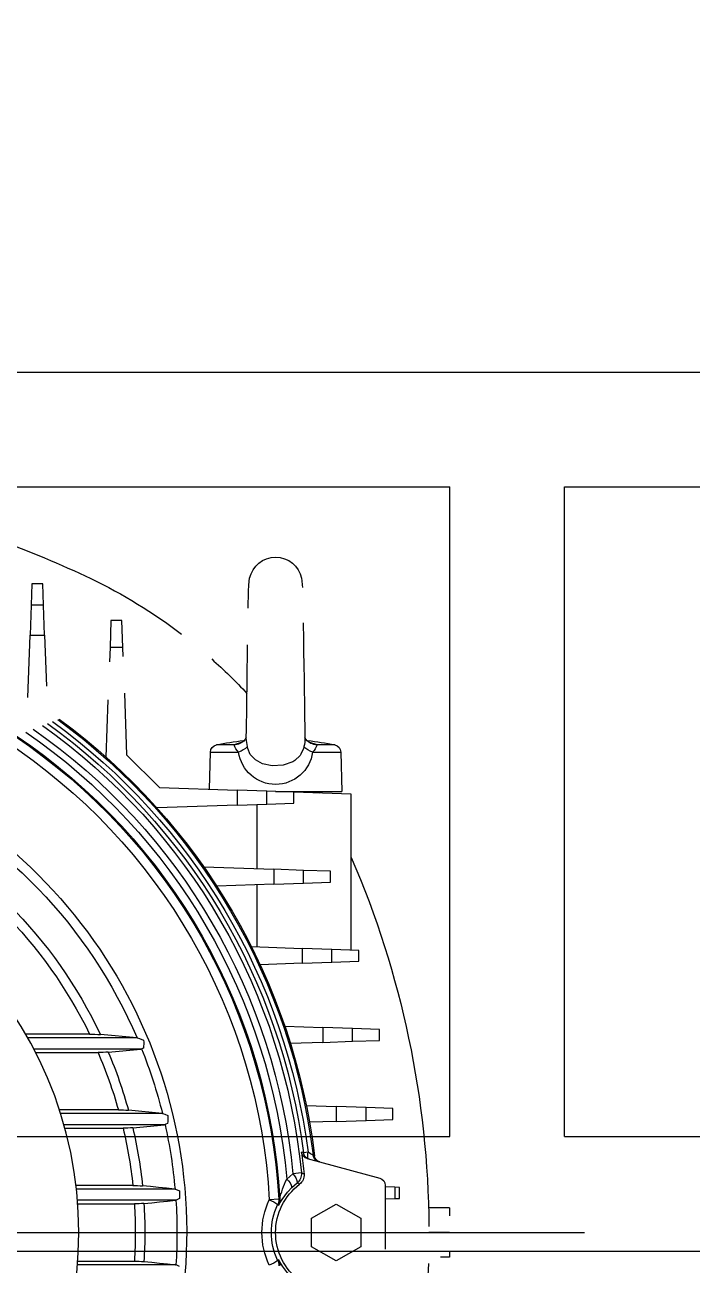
# Model space of a CAD drawing. Header units: millimetres. Extents: x 6561.5 to 6624.8, y 613.4 to 641.4.
# Drawn here: x 6612.4198 to 6612.5594, y 625.2381 to 625.4977 of the extents above; entities that cross this region are included whole.
import ezdxf

# ---------------------------------------------------------------- set-up
doc = ezdxf.new("R2010")
doc.units = ezdxf.units.MM
doc.layers.add('01-HATCH', color=8, linetype='Continuous')

# ---------------------------------------------------------------- blocks, each defined once
blk = doc.blocks.new('A$Cbc02c842')
at = {"ltscale": 5}
for p, q in [((0.1245328362913369, 0.2896529618190584), (0.1246886903084032, 0.2941160369477416)), ((0.1246886903084032, 0.2941160369477416), (0.1269822011493034, 0.2941160369477416)), ((0.1269822011493034, 0.2941160369477416), (0.1271380551663697, 0.2896529618190584)), ((0.1243138237789481, 0.2833812640503197), (0.1245328362913369, 0.2896529618190584)), ((0.1245328362913369, 0.2896529618190584), (0.1271380551663697, 0.2896529618190584)), ((0.1271380551663697, 0.2896529618190584), (0.1273570676787585, 0.2833812640503197)), ((0.1079459731547558, 0.2807990327809762), (0.1081428569752916, 0.286437047749871)), ((0.1081428569752916, 0.286437047749871), (0.1104363678152822, 0.286437047749871)), ((0.1104363678152822, 0.286437047749871), (0.1106332516367274, 0.2807990327809762)), ((0.1243138237789481, 0.2833812640503197), (0.1239400045144521, 0.2726764809085012)), ((0.1273570676787585, 0.2833812640503197), (0.1243138237789481, 0.2833812640503197)), ((0.1278131285182553, 0.2703213903361643), (0.1273570676787585, 0.2833812640503197)), ((0.1078790509529881, 0.2788826316664768), (0.1079459731547558, 0.2807990327809762)), ((0.1079459731547558, 0.2807990327809762), (0.1106332516367274, 0.2807990327809762)), ((0.1106332516367274, 0.2807990327809762), (0.1107387622580518, 0.2777776039098967)), ((0.1076108454228688, 0.2712022301836328), (0.1071613951519339, 0.2583316583836108)), ((0.1114354452386124, 0.2578272136250348), (0.1110151925770424, 0.2698616752743987)), ((0.06361413272975369, 0.2603895646868182), (0.0673278887682045, 0.2603895646868182)), ((0.06989095744688711, 0.2620512124712491), (0.06987453418355472, 0.2618502155049214)), ((0.0846721693562813, 0.2603895646868182), (0.08838592539473211, 0.2603895646868182)), ((0.06236234899483861, 0.2588826644056894), (0.06214586239570963, 0.2506153747394251)), ((0.06825705326468778, 0.2588826644056894), (0.06236234899483861, 0.2588826644056894)), ((0.08963770912964719, 0.2588826644056894), (0.08374300485979802, 0.2588826644056894)), ((0.08984153860205879, 0.2510987309034931), (0.08963770912964719, 0.2588826644056894)), ((0.1071613951519339, 0.2583316583836108), (0.1002934566943168, 0.2514637199259937)), ((0.06016669572932187, 0.2500624625558316), (0.07218806732839766, 0.2504822581024087)), ((0.06016669572932187, 0.2174455961520039), (0.06016669572932187, 0.2500624625558316)), ((0.0760000290622429, 0.2506153747394251), (0.06214586239570963, 0.2506153747394251)), ((0.07218806732839766, 0.2504822581024087), (0.07782608229649668, 0.2506791419235128)), ((0.07218806732839766, 0.2481887472623043), (0.07218806732839766, 0.2504822581024087)), ((0.07782608229649668, 0.2506791419235128), (0.08406319806567808, 0.2508969468056534)), ((0.07782608229649668, 0.2479918634412002), (0.07782608229649668, 0.2506791419235128)), ((0.1002934566943168, 0.2514637199259937), (0.08406319806567808, 0.2508969468056534)), ((0.08406319806567808, 0.2508969468056534), (0.08406319806567808, 0.2477740585590595)), ((0.07782608229649668, 0.2479918634412002), (0.07218806732839766, 0.2481887472623043)), ((0.08406319806567808, 0.2477740585590595), (0.07782608229649668, 0.2479918634412002)), ((0.0799583623959279, 0.2479174025792759), (0.0799583623959279, 0.2344759256637303)), ((0.08406319806567808, 0.2477740585590595), (0.1007979014532339, 0.2471896698396563)), ((0.06450907813018603, 0.2339364247690696), (0.07014709309919454, 0.2341333085901738)), ((0.06450907813018603, 0.2316429139289653), (0.06450907813018603, 0.2339364247690696)), ((0.07014709309919454, 0.2341333085901738), (0.07638420886837594, 0.2343511134723144)), ((0.07014709309919454, 0.2314460301078611), (0.07014709309919454, 0.2341333085901738)), ((0.09103177563451936, 0.2348626177749225), (0.07638420886837594, 0.2343511134723144)), ((0.07638420886837594, 0.2343511134723144), (0.07638420886837594, 0.2312282252257205)), ((0.07014709309919454, 0.2314460301078611), (0.06450907813018603, 0.2316429139289653)), ((0.07638420886837594, 0.2312282252257205), (0.07014709309919454, 0.2314460301078611)), ((0.07638420886837594, 0.2312282252257205), (0.08830372474153592, 0.2308119865594449)), ((0.0799583623959279, 0.2311034130343046), (0.0799583623959279, 0.2181367363816094)), ((0.08107190238047224, 0.21817562205473), (0.07046669747910528, 0.2178052801389754)), ((0.05859156674091537, 0.2173905914357306), (0.06422958170992388, 0.2175874752569484)), ((0.05859156674091537, 0.2150970805956263), (0.05859156674091537, 0.2173905914357306)), ((0.06422958170992388, 0.2175874752569484), (0.07046669747910528, 0.2178052801389754)), ((0.06422958170992388, 0.2149001967745221), (0.06422958170992388, 0.2175874752569484)), ((0.07046669747910528, 0.2178052801389754), (0.07046669747910528, 0.2146823918923815)), ((0.06422958170992388, 0.2149001967745221), (0.05859156674091537, 0.2150970805956263)), ((0.07046669747910528, 0.2146823918923815), (0.06422958170992388, 0.2149001967745221)), ((0.07046669747910528, 0.2146823918923815), (0.07923934124687548, 0.2143760444216127)), ((0.05427287674251602, 0.2008447581025052), (0.05991089171152453, 0.2010416419236094)), ((0.05427287674251602, 0.1985512472622872), (0.05427287674251602, 0.2008447581025052)), ((0.05991089171152453, 0.2010416419236094), (0.06614800748070593, 0.2012594468056363)), ((0.05991089171152453, 0.1983543634411831), (0.05991089171152453, 0.2010416419236094)), ((0.07408579236130208, 0.2015366403616667), (0.06614800748070593, 0.2012594468056363)), ((0.06614800748070593, 0.2012594468056363), (0.06614800748070593, 0.1981365585591561)), ((0.05991089171152453, 0.1983543634411831), (0.05427287674251602, 0.1985512472622872)), ((0.06614800748070593, 0.1981365585591561), (0.05991089171152453, 0.1983543634411831)), ((0.06614800748070593, 0.1981365585591561), (0.07289911211432809, 0.1979008047903221)), ((0.1049883401394709, 0.199093597006879), (0.1050434679466434, 0.1990997338863849)), ((0.1050434679466434, 0.1990997338863849), (0.1126526426080545, 0.1997642579851231)), ((0.1050434679466434, 0.1990997338863849), (0.127849489632581, 0.1990997338863849)), ((0.1149104608132347, 0.1998470985917606), (0.1282751694263879, 0.1998470985917606)), ((0.1036496318658919, 0.196933259855939), (0.10402566878588, 0.1967648352224955)), ((0.1041901432556642, 0.1967337714784776), (0.10402566878588, 0.1967648352224955)), ((0.1041901432556642, 0.1967337714784776), (0.1265680320832416, 0.1967337714784776)), ((0.1110069976805335, 0.1960873690282483), (0.1041901432556642, 0.1967337714784776)), ((0.12619318005477, 0.1960053664701604), (0.1131471879264154, 0.1960053664701604)), ((0.05144683700041242, 0.1842989247691662), (0.05708485196942092, 0.1844958085902704)), ((0.05708485196942092, 0.1844958085902704), (0.06332196773860232, 0.1847136134722973)), ((0.05708485196942092, 0.181808530107844), (0.05708485196942092, 0.1844958085902704)), ((0.06957457357498242, 0.1849319592794814), (0.06332196773860232, 0.1847136134722973)), ((0.06332196773860232, 0.1847136134722973), (0.06332196773860232, 0.1815907252258171)), ((0.05144683700041242, 0.1820054139289482), (0.05144683700041242, 0.1842989247691662)), ((0.05708485196942092, 0.181808530107844), (0.05144683700041242, 0.1820054139289482)), ((0.06332196773860232, 0.1815907252258171), (0.05708485196942092, 0.181808530107844)), ((0.09967870312743798, 0.1832562480229285), (0.09975582225365542, 0.1832664005530091)), ((0.09975582225365542, 0.1832664005530091), (0.1067924356905223, 0.1839265120525511)), ((0.09975582225365542, 0.1832664005530091), (0.1209940786568495, 0.1832664005530091)), ((0.1088909282727855, 0.1840090994464276), (0.1212314334190978, 0.1840090994464276)), ((0.06332196773860232, 0.1815907252258171), (0.06890457292070096, 0.1813957763570784)), ((0.0992697572785346, 0.1809004381451018), (0.09912987538086782, 0.1809256253762328)), ((0.0992697572785346, 0.1809004381451018), (0.1202886002413379, 0.1809004381451018)), ((0.1058632592551021, 0.1802511839952672), (0.0992697572785346, 0.1809004381451018)), ((0.1200859057491925, 0.1801690983793947), (0.1078982762594478, 0.1801690983793947)), ((0.06920749827827422, 0.175145728827431), (0.07016707645766473, 0.1750226573539635)), ((0.06940356924883417, 0.1738009034787069), (0.05421523224072189, 0.1697312008430458)), ((0.07005314812181496, 0.1705431585660904), (0.0706131079325587, 0.1707910909053112)), ((0.0706131079325587, 0.1707910909053112), (0.07236453576774693, 0.1706228386663611)), ((0.07236453576774693, 0.1706228386663611), (0.0736665342321885, 0.1694814423865978)), ((0.05004905367627543, 0.1677530914358272), (0.05102619902777406, 0.1677872141033845)), ((0.05004905367627543, 0.1654595805956092), (0.05004905367627543, 0.1677530914358272)), ((0.05102619902777406, 0.1677872141033845), (0.05304169572923456, 0.1678575967991378)), ((0.05102619902777406, 0.1677872141033845), (0.05102619902777406, 0.1654254579280519)), ((0.05304169572923456, 0.1682018182847855), (0.05304169572923456, 0.1548173920226077)), ((0.0715064576036184, 0.1686996579942956), (0.07098312949642605, 0.1684292356974879)), ((0.07261141611820676, 0.1677374483603558), (0.0715064576036184, 0.1686996579942956)), ((0.09703679302151613, 0.1674189427880606), (0.09713141157249083, 0.1674330672196334)), ((0.09713141157249083, 0.1674330672196334), (0.1176662636055426, 0.1674330672196334)), ((0.1058644827992339, 0.1681742678032947), (0.1177512612332521, 0.1681742678032947)), ((0.05102619902777406, 0.1654254579280519), (0.05004905367627543, 0.1654595805956092)), ((0.05304169572923456, 0.1653550752322985), (0.05102619902777406, 0.1654254579280519)), ((0.06333336239572418, 0.1642753158694745), (0.05818752906202462, 0.1613043676092616)), ((0.06847919572851424, 0.1613043676092616), (0.06333336239572418, 0.1642753158694745)), ((0.07512669876200562, 0.1652409581823235), (0.07535090452824988, 0.165286214903233)), ((0.07535090452824988, 0.165286214903233), (0.077311489001886, 0.1651771108797107)), ((0.07557609750642769, 0.1641372743462739), (0.07535560003748287, 0.1640854481956353)), ((0.09697325173806348, 0.165067104811726), (0.09685803771048995, 0.1650862008709169)), ((0.09697325173806348, 0.165067104811726), (0.1174398815958284, 0.165067104811726)), ((0.1173832511951787, 0.1643297057057111), (0.1055426303512377, 0.1643297057057111)), ((0.03958336239543314, 0.1634792526824072), (0.04400443620511396, 0.1634792526824072)), ((0.03958336239543314, 0.1634792526824072), (0.03958336239543314, 0.1618422073908619)), ((0.05818752906202462, 0.1613043676092616), (0.05818752906202462, 0.1553624710888357)), ((0.06847919572851424, 0.1553624710888357), (0.06847919572851424, 0.1613043676092616)), ((0.03958336239543314, 0.1583334193490487), (0.04393752906185, 0.1583334193490487)), ((0.03958336239543314, 0.1542199798385013), (0.03958336239543314, 0.1531875860156902)), ((0.03958336239543314, 0.1531875860156902), (0.04151378091978586, 0.1531875860156902)), ((0.05818752906202462, 0.1553624710888357), (0.06333336239572418, 0.1523915228286228)), ((0.06333336239572418, 0.1523915228286228), (0.06847919572851424, 0.1553624710888357)), ((0.07535560003748287, 0.152581390502462), (0.07557609750642769, 0.1525295643519371)), ((0.09697325173806348, 0.1515997338863713), (0.09685803771048995, 0.1515806378272941)), ((0.09697325173806348, 0.1515997338863713), (0.1174398815958284, 0.1515997338863713)), ((0.1173832511951787, 0.1523371329923862), (0.1055426303512377, 0.1523371329923862))]:
    blk.add_line(p, q, dxfattribs=at)
at = {"ltscale": 0.5}
blk.add_line((0.3953048170499187, 0.1583334193490487), (0.01134648371703406, 0.1583334193490487), dxfattribs=at)
at = {"ltscale": 5, "flags": 128}
for points in [[(0.07057641802953185, 0.2952948079926614), (0.07047898938549224, 0.2947115278983006), (0.07041141003924167, 0.293871256037562), (0.07038841134658469, 0.2933694777007645)], [(0.0817328709792946, 0.2889858384307331), (0.08171143253025548, 0.2900626805737261), (0.08167831774812839, 0.2914811468605762), (0.08164367757149193, 0.2926283273438344), (0.08159548484331935, 0.2937486939802625), (0.08152600915786934, 0.2946687804194994), (0.08142364009495395, 0.2952948079926614)], [(0.07021410387847027, 0.2859282211581444), (0.07020728835527734, 0.2855182905749984), (0.0701675694556343, 0.2828775165895081), (0.07012755473374455, 0.2800232049702913), (0.07008748889734306, 0.2770424582004694), (0.07004995955526283, 0.2742066494932374), (0.07001716261424917, 0.2717450939947526), (0.06998581288394234, 0.2694477062544252), (0.06995369411311003, 0.2671886576392239), (0.06993503492071795, 0.2659335807608727), (0.06991209785451247, 0.264445491599929), (0.0698858590906184, 0.2628044565736332), (0.06987339998090647, 0.2620522284877893)], [(0.08213241902672053, 0.2618924648724601), (0.08212776569348534, 0.2621365335415362), (0.08210671825895588, 0.2633302868003398), (0.08208623166706275, 0.2645730145403036), (0.08204599456189499, 0.2672139487872869), (0.08200676814090002, 0.2699887310502049), (0.08196742761924725, 0.2729011285453566), (0.08192708710089391, 0.275946803406498), (0.08188596998411413, 0.2790313184197544), (0.08185406907637116, 0.2813446661379544)], [(0.0673278887682045, 0.2603895646868182), (0.06883336744544977, 0.2609039887005906), (0.06895945078781551, 0.2609304407175728)], [(0.07008984910339677, 0.260035686336721), (0.07018125206582226, 0.2596619588159115), (0.07068960451420025, 0.2584490267133219), (0.07087709359916516, 0.2581628719089508), (0.07197709500837846, 0.2571032618031381), (0.07238025647461654, 0.2568579562550326), (0.0744441545623431, 0.2561576436883684), (0.07669862293482765, 0.256048881021286), (0.07871885551253399, 0.2564598295078326), (0.08022061161796046, 0.257244124620513), (0.08128668463291433, 0.2584097893536068), (0.08181976233504429, 0.2596654150248128), (0.08191020902108903, 0.260035686336721)], [(0.08191020902108903, 0.260035686336721), (0.08210983456706344, 0.2612934279373462), (0.08212042257241592, 0.2618925553915119)], [(0.08301568786487223, 0.2609293531587014), (0.0832356046323639, 0.2608853829594295), (0.0846721693562813, 0.2603895646868182)], [(0.1049883401394709, 0.199093597006879), (0.1044965039766339, 0.1989711011668192), (0.1036097055941809, 0.1986168253430947)], [(0.09967870312743798, 0.1832562480229285), (0.09920194826486295, 0.1831139831080577), (0.09856324589623, 0.1828227713753563)], [(0.09858667658249942, 0.1811754136206787), (0.09897810360803305, 0.1809762755179349), (0.09912987538086782, 0.1809256253762328)], [(0.06791216861824978, 0.174428431337958), (0.06799843700014208, 0.1744511706866092), (0.06815052089427809, 0.1744912572060571)], [(0.06900694217824821, 0.1736946275754576), (0.06909883457342403, 0.1737451034752553), (0.06917490159526096, 0.1738422302681215), (0.06923274377209054, 0.1739829441693814), (0.06927053652020732, 0.174162806474726), (0.06928708769760306, 0.1743761435758984), (0.06928187521339169, 0.1746162259295829), (0.06925506348875388, 0.1748754803357429), (0.06920749827827422, 0.175145728827431)], [(0.07016707645766473, 0.1750226573539635), (0.07025357141560562, 0.1750454450482835), (0.07056459840464413, 0.1751273835710094)], [(0.07535560003748287, 0.1640854481956353), (0.07530399006213884, 0.16415307525034), (0.0750422556805006, 0.1646009784596458), (0.0746432961661867, 0.1652503324785926), (0.07352746452693282, 0.1667558532571434), (0.07261141611820676, 0.1677374483603558)], [(0.09703679302151613, 0.1674189427880606), (0.09657664172141267, 0.1672606813862672), (0.09611109916772875, 0.1670238338712693)], [(0.09713141157249083, 0.1674330672196334), (0.09880913727579355, 0.167598132864498), (0.1004873545091414, 0.1677629158920695), (0.1021660874359895, 0.1679274123176242), (0.1038453604762708, 0.1680916178639222)], [(0.0961142859625852, 0.1654239007239653), (0.09668827820974002, 0.1651377732829928), (0.09685803771048995, 0.1650862008709169)], [(0.1035437417424419, 0.1644121874314237), (0.1019010639749922, 0.1645755580365744), (0.1002584236059647, 0.1647391691065536), (0.09861581975769695, 0.1649030186824234), (0.09697325173806348, 0.165067104811726)], [(0.07261141611820676, 0.1489293903377416), (0.07329349635551807, 0.1496419917967273), (0.07455668334409893, 0.1512840762987366), (0.07510061515881716, 0.1521658831450736), (0.0753001556270192, 0.1525075816765025), (0.07535560003748287, 0.152581390502462)], [(0.0961142859625852, 0.151242937974132), (0.09668827820974002, 0.1515290654152182), (0.09685803771048995, 0.1515806378272941)], [(0.1035437417424419, 0.1522546512666736), (0.1019010639749922, 0.1520912806616366), (0.1002584236059647, 0.1519276695915437), (0.09861581975769695, 0.1517638200156739), (0.09697325173806348, 0.1515997338863713)]]:
    blk.add_lwpolyline(points, dxfattribs=at)
blk.add_circle((0.20029169572922, 0.1583334193490487), 0.08312499999995197)
at = {"ltscale": 5}
for centre, radius, start, end in [((0.20029169572922, 0.1167709193491078), 0.1979166666665524, 103.374298267322, 115.6428089723778), ((0.0760000290622429, 0.2941570414060948), 0.005541666666663624, 11.8485758086388, 168.3542519800067), ((0.161920358825455, 0.1967047562521316), 0.1092499999999368, 115.6428089723778, 127.3159025552898), ((0.161920358825455, 0.1967047562521316), 0.1092499999999368, 131.6126405000047, 137.0235097650257), ((0.20029169572922, 0.1583334193490487), 0.1333958333332564, 126.3174097071418, 173.1287988406451), ((0.20029169572922, 0.1583334193490487), 0.1331253762842723, 126.244108656051, 173.02864606546), ((0.20029169572922, 0.1583334193490487), 0.1321579379807925, 125.978956075013, 172.6913837807715), ((0.20029169572922, 0.1583334193490487), 0.1311904996773084, 125.7090904461031, 172.6913837807715), ((0.20029169572922, 0.1583334193490487), 0.130275591395865, 125.4494184367388, 174.5126764494542), ((0.20029169572922, 0.1583334193490487), 0.1285161004811677, 124.9373965435034, 174.5126764494542), ((0.20029169572922, 0.1583334193490487), 0.1271149477506038, 124.5172551912072, 174.9686774333094), ((0.20029169572922, 0.1583334193490487), 0.1253554568359063, 123.9732808172995, 176.8411954780238), ((0.20029169572922, 0.1583334193490487), 0.1056855187303239, 200.5776930267063, 110.3864641445304), ((0.06394513975851623, 0.2588412175709323), 0.001583333333332581, 102.0670999493467, 178.500000002343), ((0.0760000290622429, 0.2024522244490186), 0.05924648362378006, 96.49911057347869, 102.0670999493467), ((0.0670873496594595, 0.2640166983138101), 0.003635100742898883, 273.7941047983842, 294.8601009109342), ((0.07069840659573856, 0.2614279332902356), 0.003526839913968904, 197.122700034042, 226.1938063160318), ((0.06687692521086319, 0.263109637806167), 0.004446578187036953, 288.0821205362669, 316.2663264605101), ((0.06780207144333872, 0.2627866995609907), 0.002213957348582552, 291.0787884858196, 339.3428548133834), ((0.07547283194548982, 0.2615944790382514), 0.00560413588026724, 177.3844833923176, 196.1498464676239), ((0.20029169572922, 0.1583334193490487), 0.1251340987575033, 123.9035058231205, 176.8148481956988), ((0.20029169572922, 0.1583334193490487), 0.1231704808802888, 123.2708807201249, 176.8148481956988), ((0.08512313291362261, 0.263109637806167), 0.0044465781870355, 223.73367353949, 251.9178794637331), ((0.08406525728628367, 0.2626659699027982), 0.002047945354847822, 198.8015139429918, 253.3751321154765), ((0.0760000290622429, 0.2024522244490186), 0.05924648362378006, 77.93290005065332, 83.49014131105976), ((0.08491314275238437, 0.264019139784466), 0.003637565610044017, 246.5316814026813, 266.2016143289336), ((0.0812643299325373, 0.2614509460289014), 0.003569299635707518, 313.9828432176474, 342.7006504562966), ((0.08805491836596957, 0.2588412175709323), 0.001583333333332581, 1.499999997656962, 77.93290005065332), ((0.0760000290622429, 0.25994334549722), 0.007815287491513131, 187.800184074502, 352.199815925498), ((0.20029169572922, 0.1583334193490487), 0.1056855187303239, 116.2545905399482, 194.8290134535299), ((0.20029169572922, 0.1583334193490487), 0.1036538550625727, 115.2259933371454, 156.8441468937064), ((0.161920358825455, 0.1967047562521316), 0.1092499999999369, 150.4316794163506, 150.6269992996945), ((0.20029169572922, 0.1583334193490487), 0.09693873334183217, 115.3021630980374, 154.6978369023786), ((0.20029169572922, 0.1583334193490487), 0.09493861616837866, 115.9297388368414, 154.0702611739696), ((0.2418541957288198, 0.1583334193490487), 0.1979166666665523, 156.6354249851403, 179.6427483439086), ((0.110435432481836, 0.1979364433771593), 0.006859552986490127, 174.3076144946713, 188.4094502191148), ((0.1148349481320565, 0.1710953909749264), 0.02875180677887038, 89.84952031295067, 94.35302265978974), ((0.20029169572922, 0.1583334193490487), 0.1036538550625727, 158.2370798205334, 166.087320610177), ((0.20029169572922, 0.1583334193490487), 0.09693873334183226, 157.07897448833, 164.6916824243815), ((0.20029169572922, 0.1583334193490487), 0.09493861616837866, 156.6215171351077, 164.309247563919), ((0.1130116979049944, 0.220438688787624), 0.02443369798069549, 265.2937897055032, 270.3177188384462), ((0.1053759823955716, 0.1820958247295152), 0.006851410806495076, 173.9093534675264, 187.7203944209964), ((0.108810952975773, 0.1593392529578637), 0.02466997612114737, 89.81425783018322, 94.69323328304353), ((0.20029169572922, 0.1583334193490487), 0.1036538550625725, 167.4108644239964, 174.9714263937744), ((0.20029169572922, 0.1583334193490487), 0.09693873334183233, 166.932479795004, 174.2226172130219), ((0.1077945718172941, 0.2028646194632415), 0.02269575801513691, 265.1184690594724, 270.2618043508073), ((0.20029169572922, 0.1583334193490487), 0.09493861616837866, 166.7030539501021, 174.0503274886771), ((0.06633985241046503, 0.1746197735920418), 0.001583916068942773, 284.9930712173982, 353.0615356824241), ((0.06657943423783763, 0.1746827209703383), 0.001582710224466027, 285.0059516933339, 353.0517920131065), ((-0.04307947733082074, 0.3553094252898177), 0.212290655503936, 301.5976826129249, 301.9332129205757), ((0.0685971510968102, 0.1752233583566181), 0.001582702287747247, 285.0059061699316, 352.7147607813968), ((0.06899373224791816, 0.1753309692419975), 0.001584003663981504, 284.9950077850675, 352.6155756184838), ((0.20029169572922, 0.1583334193490487), 0.1308096212613749, 172.6237352075327, 174.6442293090588), ((0.05462502906198097, 0.1682018182847855), 0.001583333333332467, 104.9999999938445, 180), ((0.07241686005659176, 0.1703215045228603), 0.002374081848894529, 174.6428281790238, 232.8495896141697), ((0.0729782180408165, 0.1705648286679775), 0.002375908336765519, 174.5353334589979, 231.7238949352785), ((0.07429073217849691, 0.1686103974270168), 0.002785705001223905, 133.745587813376, 178.1637936026799), ((0.07542163426137449, 0.1672284343636079), 0.002855944898605306, 127.9186980345526, 169.7333424062948), ((0.05924547516428902, 0.1621440698611991), 0.01618035785201867, 11.03438180413115, 26.96679531128981), ((0.06333336239572418, 0.1583334193490487), 0.0126666666666595, 307.1518115167976, 52.84818848320243), ((0.1111779498762644, 0.1662538747287385), 0.01508651143719578, 177.0745666996484, 183.1536799010913), ((0.1057789027611307, 0.1455602594446077), 0.02261417029174381, 89.78317193529244, 94.90485556605888), ((0.07749894828361903, 0.165110462884229), 0.002375836025382086, 176.8513843962174, 205.5585530389401), ((0.07772309335928185, 0.1651546259610654), 0.002375835747336746, 176.8249694373634, 205.353882058331), ((0.0795979024699136, 0.1593932745520874), 0.006219360836050116, 111.569426700353, 130.2901674662111), ((0.06341489268675105, 0.1583334193490487), 0.01347514881196552, 334.4874971708637, 25.51250282913626), ((0.06295717980924564, 0.1583334193490487), 0.01590227361656567, 334.5096348724932, 25.49036512750682), ((0.20029169572922, 0.1583334193490487), 0.1036538550625726, 176.2646822142683, 183.7353177857317), ((0.20029169572922, 0.1583334193490487), 0.09693873334183217, 176.4047764504264, 183.5952235495736), ((0.1054224474357852, 0.1856792492220052), 0.02134988178623181, 264.9516671054565, 270.3225315271173), ((0.20029169572922, 0.1583334193490487), 0.09493861616837858, 176.3788103800948, 183.6211896199052), ((0.2418541957288198, 0.1583334193490487), 0.1979166666665523, 181.8818047887815, 205.6428089429915), ((0.07749894828361903, 0.1515563758138683), 0.002375836025388515, 154.4414469610599, 183.1486156037826), ((0.07772309335928185, 0.1515122127370319), 0.002375835747336192, 154.646117941669, 183.1750305626366), ((0.0795979024699136, 0.1572735641460099), 0.006219360836052504, 229.7098325337889, 248.4305732996471), ((0.1054224474357852, 0.1309875894762058), 0.02134988178623181, 89.67746847288267, 95.04833289454352)]:
    blk.add_arc(centre, radius, start, end, dxfattribs=at)

msp = doc.modelspace()

# ---------------------------------------------------------------- hatches: boundary and pattern name
at = {"layer": '01-HATCH', "transparency": 33554687}
h = msp.add_hatch(dxfattribs=at)
h.set_pattern_fill('BRICKS', color=256, scale=0.8, pattern_type=2)
h.set_pattern_definition([(0, (62.33247168198977, -0.8151436306175128), (0.2, 0.16), [0.376, -0.024]), (0, (62.33247168198977, -0.6791436306175456), (0.2, 0.16), [0.376, -0.024]), (90, (62.33247168198977, -0.8151436306175128), (-0.2, 0.16), [0.136, -0.184]), (90, (62.30847168198852, -0.8151436306175128), (-0.2, 0.16), [0.136, -0.184])])
h.paths.add_polyline_path([(6612.642796044278, 626.0865973471246), (6612.642796044189, 625.0865973471246), (6609.442796043634, 625.0865973467608), (6609.442796041733, 626.0865973467608)])

# ---------------------------------------------------------------- block references
at = {"xscale": -1}
msp.add_blockref('A$Cbc02c842', (6612.548214996643, 625.086597261441), dxfattribs=at)

doc.saveas('drawing.dxf')
